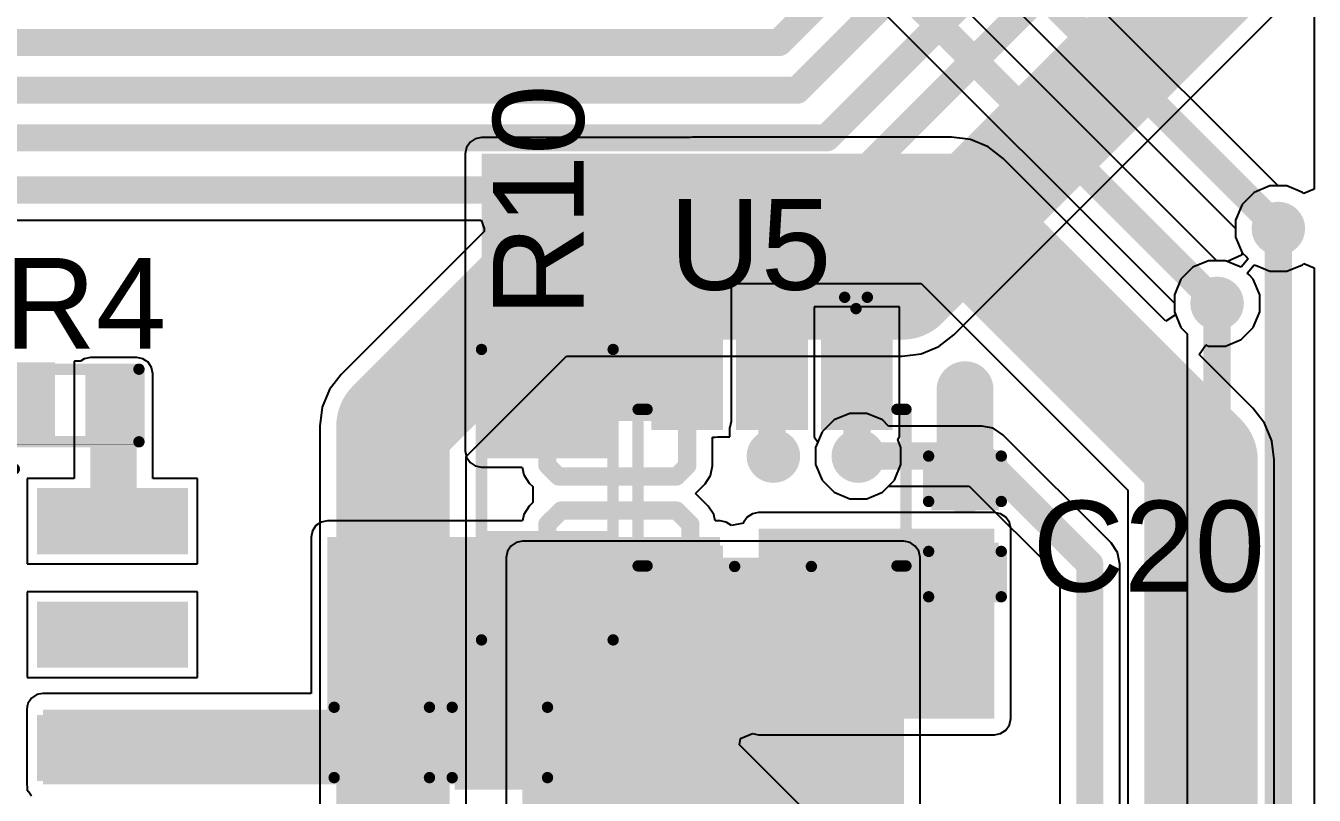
# Model space of a CAD drawing. Header units: millimetres. Extents: x 0 to 212, y 0 to 213.
# Drawn here: x 0.597 to 1.165, y 4.404 to 4.743 of the extents above; entities that cross this region are included whole.
import ezdxf

# ---------------------------------------------------------------- set-up
doc = ezdxf.new("R2010")
doc.units = ezdxf.units.MM
doc.header["$MEASUREMENT"] = 0
for name, color, linetype in [('BottomLayer', 5, 'Continuous'), ('TopLayer', 1, 'Continuous'), ('TopOverlay', 2, 'Continuous'), ('TopPaste', 8, 'Continuous'), ('TopSolder', 216, 'Continuous'), ('ViaHoleLayer', 16, 'Continuous')]:
    doc.layers.add(name, color=color, linetype=linetype)
doc.styles.add('Arial', font='', dxfattribs={"height": 0.2})
doc.styles.get('Arial').set_extended_font_data('Arial')

# ---------------------------------------------------------------- blocks, each defined once
blk = doc.blocks.new('R___0402_8')
at = {"layer": 'TopLayer'}
for points in [[(-0.0275, -0.0125), (-0.0275, 0.0125), (-0.0095, 0.0125), (-0.0095, -0.0125)], [(0.0095, -0.0125), (0.0095, 0.0125), (0.0275, 0.0125), (0.0275, -0.0125)]]:
    blk.add_hatch(color=1, dxfattribs=at).paths.add_polyline_path(points)
at = {"layer": 'TopPaste'}
for points in [[(-0.0275, -0.0125), (-0.0275, 0.0125), (-0.0095, 0.0125), (-0.0095, -0.0125)], [(0.0095, -0.0125), (0.0095, 0.0125), (0.0275, 0.0125), (0.0275, -0.0125)]]:
    blk.add_hatch(color=8, dxfattribs=at).paths.add_polyline_path(points)
at = {"layer": 'TopSolder'}
for points in [[(-0.02967, -0.01467), (-0.02967, 0.01467), (-0.00733, 0.01467), (-0.00733, -0.01467)], [(0.00733, -0.01467), (0.00733, 0.01467), (0.02967, 0.01467), (0.02967, -0.01467)]]:
    blk.add_hatch(color=216, dxfattribs=at).paths.add_polyline_path(points)
at = {"layer": 'TopOverlay'}
for points, const_width in [([(-0.031, -0.016), (-0.031, 0.016)], 0.005), ([(-0.031, 0.016), (0.031, 0.016)], 0.005), ([(0.031, -0.016), (0.031, 0.016)], 0.005), ([(-0.031, -0.016), (0.031, -0.016)], 0.005), ([(-0.032, -0.017), (0.032, -0.017)], 0.000127)]:
    blk.add_lwpolyline(points, dxfattribs=dict(at, const_width=const_width))
for points, const_width in [([(-0.03225, 0.016, 1), (-0.02975, 0.016, 1)], 0.0025), ([(-0.03225, 0.016, 1), (-0.02975, 0.016, 1)], 0.0025), ([(0.02975, 0.016, 1), (0.03225, 0.016, 1)], 0.0025), ([(0.02975, 0.016, 1), (0.03225, 0.016, 1)], 0.0025), ([(-0.03225, -0.016, 1), (-0.02975, -0.016, 1)], 0.0025), ([(-0.03225, -0.016, 1), (-0.02975, -0.016, 1)], 0.0025), ([(-0.03203, -0.017, 1), (-0.03197, -0.017, 1)], 0.0000635), ([(0.02975, -0.016, 1), (0.03225, -0.016, 1)], 0.0025), ([(0.02975, -0.016, 1), (0.03225, -0.016, 1)], 0.0025), ([(0.03197, -0.017, 1), (0.03203, -0.017, 1)], 0.0000635)]:
    blk.add_lwpolyline(points, format="xyb", close=True, dxfattribs=dict(at, const_width=const_width))
blk = doc.blocks.new('C___0603_21')
at = {"layer": 'TopLayer'}
for points in [[(-0.015, 0.0175), (-0.015, -0.0175), (-0.045, -0.0175), (-0.045, 0.0175)], [(0.045, 0.0175), (0.045, -0.0175), (0.015, -0.0175), (0.015, 0.0175)]]:
    blk.add_hatch(color=1, dxfattribs=at).paths.add_polyline_path(points)
at = {"layer": 'TopPaste'}
for points in [[(-0.015, 0.0175), (-0.015, -0.0175), (-0.045, -0.0175), (-0.045, 0.0175)], [(0.045, 0.0175), (0.045, -0.0175), (0.015, -0.0175), (0.015, 0.0175)]]:
    blk.add_hatch(color=8, dxfattribs=at).paths.add_polyline_path(points)
at = {"layer": 'TopSolder'}
for points in [[(-0.01264, 0.01986), (-0.01264, -0.01986), (-0.04736, -0.01986), (-0.04736, 0.01986)], [(0.04736, 0.01986), (0.04736, -0.01986), (0.01264, -0.01986), (0.01264, 0.01986)]]:
    blk.add_hatch(color=216, dxfattribs=at).paths.add_polyline_path(points)
at = {"layer": 'TopOverlay', "const_width": 0.005}
for points in [[(-0.049, 0.021), (-0.049, -0.021)], [(-0.049, 0.021), (-0.018, 0.021)], [(0.018, 0.021), (0.049, 0.021)], [(0.049, 0.021), (0.049, -0.021)], [(-0.049, -0.021), (-0.018, -0.021)], [(0.018, -0.021), (0.049, -0.021)]]:
    blk.add_lwpolyline(points, dxfattribs=at)
at = {"layer": 'TopOverlay', "const_width": 0.0025}
for points in [[(-0.05025, 0.021, 1), (-0.04775, 0.021, 1)], [(-0.05025, 0.021, 1), (-0.04775, 0.021, 1)], [(-0.01925, 0.021, 1), (-0.01675, 0.021, 1)], [(0.01675, 0.021, 1), (0.01925, 0.021, 1)], [(0.04775, 0.021, 1), (0.05025, 0.021, 1)], [(0.04775, 0.021, 1), (0.05025, 0.021, 1)], [(-0.05025, -0.021, 1), (-0.04775, -0.021, 1)], [(-0.05025, -0.021, 1), (-0.04775, -0.021, 1)], [(-0.01925, -0.021, 1), (-0.01675, -0.021, 1)], [(0.01675, -0.021, 1), (0.01925, -0.021, 1)], [(0.04775, -0.021, 1), (0.05025, -0.021, 1)], [(0.04775, -0.021, 1), (0.05025, -0.021, 1)]]:
    blk.add_lwpolyline(points, format="xyb", close=True, dxfattribs=at)
blk = doc.blocks.new('8_SO_P____P___25')
at = {"layer": 'TopLayer'}
for points in [[(-0.13681, 0.08681), (-0.07579, 0.08681), (-0.07579, 0.06319), (-0.13681, 0.06319)], [(0.07579, 0.08681), (0.13681, 0.08681), (0.13681, 0.06319), (0.07579, 0.06319)], [(-0.04502, 0.04502), (0.04502, 0.04502), (0.04502, -0.04502), (-0.04502, -0.04502)], [(-0.13681, 0.03681), (-0.07579, 0.03681), (-0.07579, 0.01319), (-0.13681, 0.01319)], [(0.07579, 0.03681), (0.13681, 0.03681), (0.13681, 0.01319), (0.07579, 0.01319)], [(-0.13681, -0.01319), (-0.07579, -0.01319), (-0.07579, -0.03681), (-0.13681, -0.03681)], [(0.07579, -0.01319), (0.13681, -0.01319), (0.13681, -0.03681), (0.07579, -0.03681)], [(-0.13681, -0.06319), (-0.07579, -0.06319), (-0.07579, -0.08681), (-0.13681, -0.08681)], [(0.07579, -0.06319), (0.13681, -0.06319), (0.13681, -0.08681), (0.07579, -0.08681)]]:
    blk.add_hatch(color=1, dxfattribs=at).paths.add_polyline_path(points)
at = {"layer": 'TopPaste'}
for points in [[(-0.13681, 0.08681), (-0.07579, 0.08681), (-0.07579, 0.06319), (-0.13681, 0.06319)], [(0.07579, 0.08681), (0.13681, 0.08681), (0.13681, 0.06319), (0.07579, 0.06319)], [(-0.04502, 0.04502), (0.04502, 0.04502), (0.04502, -0.04502), (-0.04502, -0.04502)], [(-0.13681, 0.03681), (-0.07579, 0.03681), (-0.07579, 0.01319), (-0.13681, 0.01319)], [(0.07579, 0.03681), (0.13681, 0.03681), (0.13681, 0.01319), (0.07579, 0.01319)], [(-0.13681, -0.01319), (-0.07579, -0.01319), (-0.07579, -0.03681), (-0.13681, -0.03681)], [(0.07579, -0.01319), (0.13681, -0.01319), (0.13681, -0.03681), (0.07579, -0.03681)], [(-0.13681, -0.06319), (-0.07579, -0.06319), (-0.07579, -0.08681), (-0.13681, -0.08681)], [(0.07579, -0.06319), (0.13681, -0.06319), (0.13681, -0.08681), (0.07579, -0.08681)]]:
    blk.add_hatch(color=8, dxfattribs=at).paths.add_polyline_path(points)
at = {"layer": 'TopSolder'}
for points in [[(-0.13957, 0.08957), (-0.07303, 0.08957), (-0.07303, 0.06043), (-0.13957, 0.06043)], [(0.07303, 0.08957), (0.13957, 0.08957), (0.13957, 0.06043), (0.07303, 0.06043)], [(-0.04778, 0.04778), (0.04778, 0.04778), (0.04778, -0.04778), (-0.04778, -0.04778)], [(-0.13957, 0.03957), (-0.07303, 0.03957), (-0.07303, 0.01043), (-0.13957, 0.01043)], [(0.07303, 0.03957), (0.13957, 0.03957), (0.13957, 0.01043), (0.07303, 0.01043)], [(-0.13957, -0.01043), (-0.07303, -0.01043), (-0.07303, -0.03957), (-0.13957, -0.03957)], [(0.07303, -0.01043), (0.13957, -0.01043), (0.13957, -0.03957), (0.07303, -0.03957)], [(-0.13957, -0.06043), (-0.07303, -0.06043), (-0.07303, -0.08957), (-0.13957, -0.08957)], [(0.07303, -0.06043), (0.13957, -0.06043), (0.13957, -0.08957), (0.07303, -0.08957)]]:
    blk.add_hatch(color=216, dxfattribs=at).paths.add_polyline_path(points)
at = {"layer": 'TopOverlay', "const_width": 0.005}
for points in [[(0.07489, 0.098), (-0.06311, 0.098)], [(-0.14317, 0.07553), (-0.14817, 0.08053)], [(-0.14817, 0.08053), (-0.14817, 0.07053)], [(-0.14317, 0.07553), (-0.14817, 0.07053)], [(0.07489, -0.098), (-0.06311, -0.098)]]:
    blk.add_lwpolyline(points, dxfattribs=at)
at = {"layer": 'TopOverlay', "const_width": 0.0025}
for points in [[(-0.06436, 0.098, 1), (-0.06186, 0.098, 1)], [(0.07364, 0.098, 1), (0.07614, 0.098, 1)], [(-0.14942, 0.08053, 1), (-0.14692, 0.08053, 1)], [(-0.14942, 0.08053, 1), (-0.14692, 0.08053, 1)], [(-0.14442, 0.07553, 1), (-0.14192, 0.07553, 1)], [(-0.14442, 0.07553, 1), (-0.14192, 0.07553, 1)], [(-0.14942, 0.07053, 1), (-0.14692, 0.07053, 1)], [(-0.14942, 0.07053, 1), (-0.14692, 0.07053, 1)], [(-0.06436, -0.098, 1), (-0.06186, -0.098, 1)], [(0.07364, -0.098, 1), (0.07614, -0.098, 1)]]:
    blk.add_lwpolyline(points, format="xyb", close=True, dxfattribs=at)
blk = doc.blocks.new('SOT_23_5_29')
at = {"layer": 'TopLayer'}
for points in [[(-0.07283, 0.04921), (-0.02953, 0.04921), (-0.02953, 0.02559), (-0.07283, 0.02559)], [(0.02953, 0.04921), (0.07283, 0.04921), (0.07283, 0.02559), (0.02953, 0.02559)], [(-0.07283, 0.01181), (-0.02953, 0.01181), (-0.02953, -0.01181), (-0.07283, -0.01181)], [(-0.07283, -0.02559), (-0.02953, -0.02559), (-0.02953, -0.04921), (-0.07283, -0.04921)], [(0.02953, -0.02559), (0.07283, -0.02559), (0.07283, -0.04921), (0.02953, -0.04921)]]:
    blk.add_hatch(color=1, dxfattribs=at).paths.add_polyline_path(points)
at = {"layer": 'TopPaste'}
for points in [[(-0.07283, 0.04921), (-0.02953, 0.04921), (-0.02953, 0.02559), (-0.07283, 0.02559)], [(0.02953, 0.04921), (0.07283, 0.04921), (0.07283, 0.02559), (0.02953, 0.02559)], [(-0.07283, 0.01181), (-0.02953, 0.01181), (-0.02953, -0.01181), (-0.07283, -0.01181)], [(-0.07283, -0.02559), (-0.02953, -0.02559), (-0.02953, -0.04921), (-0.07283, -0.04921)], [(0.02953, -0.02559), (0.07283, -0.02559), (0.07283, -0.04921), (0.02953, -0.04921)]]:
    blk.add_hatch(color=8, dxfattribs=at).paths.add_polyline_path(points)
at = {"layer": 'TopSolder'}
for points in [[(-0.07683, 0.05321), (-0.02553, 0.05321), (-0.02553, 0.02159), (-0.07683, 0.02159)], [(0.02553, 0.05321), (0.07683, 0.05321), (0.07683, 0.02159), (0.02553, 0.02159)], [(-0.07683, 0.01581), (-0.02553, 0.01581), (-0.02553, -0.01581), (-0.07683, -0.01581)], [(-0.07683, -0.02159), (-0.02553, -0.02159), (-0.02553, -0.05321), (-0.07683, -0.05321)], [(0.02553, -0.02159), (0.07683, -0.02159), (0.07683, -0.05321), (0.02553, -0.05321)]]:
    blk.add_hatch(color=216, dxfattribs=at).paths.add_polyline_path(points)
at = {"layer": 'TopOverlay', "const_width": 0.005}
for points in [[(-0.03461, 0.05506), (-0.03461, 0.059)], [(0.03439, 0.059), (-0.03461, 0.059)], [(0.03439, 0.05506), (0.03439, 0.059)], [(-0.084, 0.032), (-0.084, 0.042)], [(-0.079, 0.037), (-0.084, 0.042)], [(-0.084, 0.032), (-0.079, 0.037)], [(0.03465, -0.01646), (0.03465, 0.01732)], [(-0.03461, -0.059), (-0.03461, -0.05506)], [(0.03439, -0.059), (-0.03461, -0.059)], [(0.03439, -0.059), (0.03439, -0.05506)]]:
    blk.add_lwpolyline(points, dxfattribs=at)
at = {"layer": 'TopOverlay', "const_width": 0.0025}
for points in [[(-0.03586, 0.059, 1), (-0.03336, 0.059, 1)], [(-0.03586, 0.059, 1), (-0.03336, 0.059, 1)], [(-0.03586, 0.05506, 1), (-0.03336, 0.05506, 1)], [(0.03314, 0.059, 1), (0.03564, 0.059, 1)], [(0.03314, 0.059, 1), (0.03564, 0.059, 1)], [(0.03314, 0.05506, 1), (0.03564, 0.05506, 1)], [(-0.08525, 0.042, 1), (-0.08275, 0.042, 1)], [(-0.08525, 0.042, 1), (-0.08275, 0.042, 1)], [(-0.08525, 0.032, 1), (-0.08275, 0.032, 1)], [(-0.08525, 0.032, 1), (-0.08275, 0.032, 1)], [(-0.08025, 0.037, 1), (-0.07775, 0.037, 1)], [(-0.08025, 0.037, 1), (-0.07775, 0.037, 1)], [(0.0334, 0.01732, 1), (0.0359, 0.01732, 1)], [(0.0334, -0.01646, 1), (0.0359, -0.01646, 1)], [(-0.03586, -0.05506, 1), (-0.03336, -0.05506, 1)], [(-0.03586, -0.059, 1), (-0.03336, -0.059, 1)], [(-0.03586, -0.059, 1), (-0.03336, -0.059, 1)], [(0.03314, -0.05506, 1), (0.03564, -0.05506, 1)], [(0.03314, -0.059, 1), (0.03564, -0.059, 1)], [(0.03314, -0.059, 1), (0.03564, -0.059, 1)]]:
    blk.add_lwpolyline(points, format="xyb", close=True, dxfattribs=at)
blk = doc.blocks.new('RES_0805_39')
at = {"layer": 'TopLayer'}
for points in [[(-0.06, 0.025), (-0.02, 0.025), (-0.02, -0.025), (-0.06, -0.025)], [(0.02, 0.025), (0.06, 0.025), (0.06, -0.025), (0.02, -0.025)]]:
    blk.add_hatch(color=1, dxfattribs=at).paths.add_polyline_path(points)
at = {"layer": 'TopPaste'}
for points in [[(-0.06, 0.025), (-0.02, 0.025), (-0.02, -0.025), (-0.06, -0.025)], [(0.02, 0.025), (0.06, 0.025), (0.06, -0.025), (0.02, -0.025)]]:
    blk.add_hatch(color=8, dxfattribs=at).paths.add_polyline_path(points)
at = {"layer": 'TopSolder'}
for points in [[(-0.064, 0.029), (-0.016, 0.029), (-0.016, -0.029), (-0.064, -0.029)], [(0.016, 0.029), (0.064, 0.029), (0.064, -0.029), (0.016, -0.029)]]:
    blk.add_hatch(color=216, dxfattribs=at).paths.add_polyline_path(points)
at = {"layer": 'TopOverlay', "const_width": 0.005}
for points in [[(-0.064, 0.029), (0.064, 0.029)], [(-0.064, 0.029), (-0.064, -0.029)], [(0.064, 0.029), (0.064, -0.029)], [(-0.064, -0.029), (0.064, -0.029)]]:
    blk.add_lwpolyline(points, dxfattribs=at)
at = {"layer": 'TopOverlay', "const_width": 0.0025}
for points in [[(-0.06525, 0.029, 1), (-0.06275, 0.029, 1)], [(-0.06525, 0.029, 1), (-0.06275, 0.029, 1)], [(0.06275, 0.029, 1), (0.06525, 0.029, 1)], [(0.06275, 0.029, 1), (0.06525, 0.029, 1)], [(-0.06525, -0.029, 1), (-0.06275, -0.029, 1)], [(-0.06525, -0.029, 1), (-0.06275, -0.029, 1)], [(0.06275, -0.029, 1), (0.06525, -0.029, 1)], [(0.06275, -0.029, 1), (0.06525, -0.029, 1)]]:
    blk.add_lwpolyline(points, format="xyb", close=True, dxfattribs=at)
blk = doc.blocks.new('C___0402_59')
at = {"layer": 'TopLayer'}
for points in [[(-0.0275, -0.0125), (-0.0275, 0.0125), (-0.0095, 0.0125), (-0.0095, -0.0125)], [(0.0095, -0.0125), (0.0095, 0.0125), (0.0275, 0.0125), (0.0275, -0.0125)]]:
    blk.add_hatch(color=1, dxfattribs=at).paths.add_polyline_path(points)
at = {"layer": 'TopPaste'}
for points in [[(-0.0275, -0.0125), (-0.0275, 0.0125), (-0.0095, 0.0125), (-0.0095, -0.0125)], [(0.0095, -0.0125), (0.0095, 0.0125), (0.0275, 0.0125), (0.0275, -0.0125)]]:
    blk.add_hatch(color=8, dxfattribs=at).paths.add_polyline_path(points)
at = {"layer": 'TopSolder'}
for points in [[(-0.02986, -0.01486), (-0.02986, 0.01486), (-0.00714, 0.01486), (-0.00714, -0.01486)], [(0.00714, -0.01486), (0.00714, 0.01486), (0.02986, 0.01486), (0.02986, -0.01486)]]:
    blk.add_hatch(color=216, dxfattribs=at).paths.add_polyline_path(points)
at = {"layer": 'TopOverlay', "const_width": 0.005}
for points in [[(-0.011, 0.016), (-0.031, 0.016)], [(-0.031, -0.016), (-0.031, 0.016)], [(0.031, 0.016), (0.011, 0.016)], [(0.031, -0.016), (0.031, 0.016)], [(-0.011, -0.016), (-0.031, -0.016)], [(0.031, -0.016), (0.011, -0.016)]]:
    blk.add_lwpolyline(points, dxfattribs=at)
at = {"layer": 'TopOverlay', "const_width": 0.0025}
for points in [[(-0.03225, 0.016, 1), (-0.02975, 0.016, 1)], [(-0.03225, 0.016, 1), (-0.02975, 0.016, 1)], [(-0.01225, 0.016, 1), (-0.00975, 0.016, 1)], [(0.00975, 0.016, 1), (0.01225, 0.016, 1)], [(0.02975, 0.016, 1), (0.03225, 0.016, 1)], [(0.02975, 0.016, 1), (0.03225, 0.016, 1)], [(-0.03225, -0.016, 1), (-0.02975, -0.016, 1)], [(-0.03225, -0.016, 1), (-0.02975, -0.016, 1)], [(-0.01225, -0.016, 1), (-0.00975, -0.016, 1)], [(0.00975, -0.016, 1), (0.01225, -0.016, 1)], [(0.02975, -0.016, 1), (0.03225, -0.016, 1)], [(0.02975, -0.016, 1), (0.03225, -0.016, 1)]]:
    blk.add_lwpolyline(points, format="xyb", close=True, dxfattribs=at)
blk = doc.blocks.new('C___0603_63')
at = {"layer": 'TopLayer'}
for points in [[(-0.015, 0.0175), (-0.015, -0.0175), (-0.045, -0.0175), (-0.045, 0.0175)], [(0.045, 0.0175), (0.045, -0.0175), (0.015, -0.0175), (0.015, 0.0175)]]:
    blk.add_hatch(color=1, dxfattribs=at).paths.add_polyline_path(points)
at = {"layer": 'TopPaste'}
for points in [[(-0.015, 0.0175), (-0.015, -0.0175), (-0.045, -0.0175), (-0.045, 0.0175)], [(0.045, 0.0175), (0.045, -0.0175), (0.015, -0.0175), (0.015, 0.0175)]]:
    blk.add_hatch(color=8, dxfattribs=at).paths.add_polyline_path(points)
at = {"layer": 'TopSolder'}
for points in [[(-0.01264, 0.01986), (-0.01264, -0.01986), (-0.04736, -0.01986), (-0.04736, 0.01986)], [(0.04736, 0.01986), (0.04736, -0.01986), (0.01264, -0.01986), (0.01264, 0.01986)]]:
    blk.add_hatch(color=216, dxfattribs=at).paths.add_polyline_path(points)
at = {"layer": 'TopOverlay', "const_width": 0.005}
for points in [[(-0.049, 0.021), (-0.049, -0.021)], [(-0.049, 0.021), (-0.018, 0.021)], [(0.018, 0.021), (0.049, 0.021)], [(0.049, 0.021), (0.049, -0.021)], [(-0.049, -0.021), (-0.018, -0.021)], [(0.018, -0.021), (0.049, -0.021)]]:
    blk.add_lwpolyline(points, dxfattribs=at)
at = {"layer": 'TopOverlay', "const_width": 0.0025}
for points in [[(-0.05025, 0.021, 1), (-0.04775, 0.021, 1)], [(-0.05025, 0.021, 1), (-0.04775, 0.021, 1)], [(-0.01925, 0.021, 1), (-0.01675, 0.021, 1)], [(0.01675, 0.021, 1), (0.01925, 0.021, 1)], [(0.04775, 0.021, 1), (0.05025, 0.021, 1)], [(0.04775, 0.021, 1), (0.05025, 0.021, 1)], [(-0.05025, -0.021, 1), (-0.04775, -0.021, 1)], [(-0.05025, -0.021, 1), (-0.04775, -0.021, 1)], [(-0.01925, -0.021, 1), (-0.01675, -0.021, 1)], [(0.01675, -0.021, 1), (0.01925, -0.021, 1)], [(0.04775, -0.021, 1), (0.05025, -0.021, 1)], [(0.04775, -0.021, 1), (0.05025, -0.021, 1)]]:
    blk.add_lwpolyline(points, format="xyb", close=True, dxfattribs=at)

msp = doc.modelspace()

# ---------------------------------------------------------------- hatches: boundary and pattern name
at = {"layer": 'BottomLayer'}
h = msp.add_hatch(color=5, dxfattribs=at)
edge = h.paths.add_edge_path()
edge.add_arc((1.149, 4.654), 0.01181, 0, 360)
h = msp.add_hatch(color=5, dxfattribs=at)
edge = h.paths.add_edge_path()
edge.add_arc((1.122, 4.621), 0.01181, 0, 360)
h = msp.add_hatch(color=5, dxfattribs=at)
edge = h.paths.add_edge_path()
edge.add_arc((1.011, 4.583), 0.01181, 0, 360)
h = msp.add_hatch(color=5, dxfattribs=at)
edge = h.paths.add_edge_path()
edge.add_arc((0.92652, 4.5537), 0.01181, 0, 360)
h = msp.add_hatch(color=5, dxfattribs=at)
edge = h.paths.add_edge_path()
edge.add_arc((0.96392, 4.5537), 0.01181, 0, 360)
msp.add_hatch(color=5, dxfattribs=at).paths.add_polyline_path([(0.81592, 4.2057), (0.984, 4.2057), (0.984, 4.509), (0.81592, 4.509)])
h = msp.add_hatch(color=5, dxfattribs=at)
edge = h.paths.add_edge_path()
edge.add_arc((0.93392, 4.4927), 0.01181, 0, 360)
h = msp.add_hatch(color=5, dxfattribs=at)
edge = h.paths.add_edge_path()
edge.add_arc((0.93444, 4.45622), 0.01181, 0, 360)
at = {"layer": 'TopLayer'}
for points in [[(0.79792, 4.56914), (0.90092, 4.56914), (0.90092, 4.687), (0.79792, 4.687)], [(0.61, 4.595), (0.57, 4.595), (0.57, 4.56), (0.61, 4.56)], [(0.646, 4.59), (0.62558, 4.59), (0.62558, 4.5156), (0.646, 4.5156)], [(0.79792, 4.556), (0.853, 4.556), (0.853, 4.5767), (0.79792, 4.5767)], [(0.92, 4.438), (1.02392, 4.438), (1.02392, 4.5217), (0.92, 4.5217)], [(0.73, 4.409), (0.903, 4.409), (0.903, 4.518), (0.73, 4.518)], [(0.60468, 4.442), (0.60468, 4.409), (0.825, 4.409), (0.825, 4.442)]]:
    msp.add_hatch(color=1, dxfattribs=at).paths.add_polyline_path(points)
h = msp.add_hatch(color=1, dxfattribs=at)
edge = h.paths.add_edge_path()
edge.add_arc((1.149, 4.654), 0.01181, 0, 360)
h = msp.add_hatch(color=1, dxfattribs=at)
edge = h.paths.add_edge_path()
edge.add_arc((1.122, 4.621), 0.01181, 0, 360)
h = msp.add_hatch(color=1, dxfattribs=at)
edge = h.paths.add_edge_path()
edge.add_arc((1.011, 4.583), 0.01181, 0, 360)
h = msp.add_hatch(color=1, dxfattribs=at)
edge = h.paths.add_edge_path()
edge.add_arc((0.92652, 4.5537), 0.01181, 0, 360)
h = msp.add_hatch(color=1, dxfattribs=at)
edge = h.paths.add_edge_path()
edge.add_arc((0.96392, 4.5537), 0.01181, 0, 360)
h = msp.add_hatch(color=1, dxfattribs=at)
edge = h.paths.add_edge_path()
edge.add_arc((0.93392, 4.4927), 0.01181, 0, 360)
h = msp.add_hatch(color=1, dxfattribs=at)
edge = h.paths.add_edge_path()
edge.add_arc((0.93444, 4.45622), 0.01181, 0, 360)
at = {"layer": 'ViaHoleLayer'}
h = msp.add_hatch(color=16, dxfattribs=at)
edge = h.paths.add_edge_path()
edge.add_arc((1.149, 4.654), 0.00591, 0, 360)
h = msp.add_hatch(color=16, dxfattribs=at)
edge = h.paths.add_edge_path()
edge.add_arc((1.122, 4.621), 0.00591, 0, 360)
h = msp.add_hatch(color=16, dxfattribs=at)
edge = h.paths.add_edge_path()
edge.add_arc((1.011, 4.583), 0.00591, 0, 360)
h = msp.add_hatch(color=16, dxfattribs=at)
edge = h.paths.add_edge_path()
edge.add_arc((0.92652, 4.5537), 0.00591, 0, 360)
h = msp.add_hatch(color=16, dxfattribs=at)
edge = h.paths.add_edge_path()
edge.add_arc((0.96392, 4.5537), 0.00591, 0, 360)
h = msp.add_hatch(color=16, dxfattribs=at)
edge = h.paths.add_edge_path()
edge.add_arc((0.93392, 4.4927), 0.00591, 0, 360)
h = msp.add_hatch(color=16, dxfattribs=at)
edge = h.paths.add_edge_path()
edge.add_arc((0.93444, 4.45622), 0.00591, 0, 360)

# ---------------------------------------------------------------- linework, layer by layer
at = {"layer": 'BottomLayer'}
for p, q in [((1.1648, 4.76627), (1.1648, 4.67133)), ((1.00604, 4.60718), (1.15174, 4.75288)), ((1.14526, 4.67281), (1.13834, 4.66995)), ((1.15274, 4.67281), (1.14526, 4.67281)), ((1.15966, 4.66995), (1.15274, 4.67281)), ((1.13834, 4.66995), (1.13305, 4.66466)), ((1.16018, 4.66942), (1.15966, 4.66995)), ((1.1648, 4.67133), (1.16018, 4.66942)), ((1.13305, 4.66466), (1.13019, 4.65774)), ((0.50349, 4.65775), (0.79782, 4.65775)), ((0.79782, 4.65775), (0.79907, 4.65404)), ((1.13019, 4.65774), (1.13019, 4.65026)), ((0.7991, 4.65275), (0.7361, 4.58974)), ((0.79907, 4.65404), (0.7991, 4.65275)), ((1.13019, 4.65026), (1.13305, 4.64334)), ((1.11826, 4.63981), (1.11134, 4.63695)), ((1.12574, 4.63981), (1.11826, 4.63981)), ((1.12656, 4.63947), (1.12574, 4.63981)), ((1.13271, 4.64231), (1.12656, 4.63947)), ((1.13305, 4.64334), (1.13271, 4.64231)), ((1.11134, 4.63695), (1.10605, 4.63166)), ((1.10605, 4.63166), (1.10319, 4.62474)), ((1.10319, 4.62474), (1.10319, 4.61726)), ((1.10319, 4.61726), (1.10605, 4.61034)), ((1.10605, 4.61034), (1.10875, 4.60765)), ((0.99935, 4.60205), (1.00604, 4.60718)), ((1.10875, 4.60765), (1.10875, 3.92746)), ((0.98322, 4.59772), (0.99157, 4.59882)), ((0.99157, 4.59882), (0.99935, 4.60205)), ((0.7912, 4.55355), (0.83537, 4.59772)), ((0.83537, 4.59772), (0.98322, 4.59772)), ((0.7361, 4.58974), (0.73097, 4.58306)), ((0.73097, 4.58306), (0.72774, 4.57527)), ((0.72774, 4.57527), (0.72664, 4.56692)), ((0.96018, 4.57251), (0.95326, 4.56965)), ((0.96766, 4.57251), (0.96018, 4.57251)), ((0.97457, 4.56965), (0.96766, 4.57251)), ((0.72664, 4.56692), (0.72664, 4.15984)), ((0.94797, 4.56436), (0.94511, 4.55745)), ((0.95326, 4.56965), (0.94797, 4.56436)), ((0.97727, 4.56696), (0.97457, 4.56965)), ((1.0183, 4.56696), (0.97727, 4.56696)), ((1.02337, 4.56595), (1.0183, 4.56696)), ((1.02767, 4.56308), (1.02337, 4.56595)), ((1.07529, 4.51545), (1.02767, 4.56308)), ((0.7912, 4.15984), (0.7912, 4.55355)), ((0.94511, 4.55745), (0.94511, 4.54996)), ((0.94511, 4.54996), (0.94797, 4.54305)), ((0.94797, 4.54305), (0.95326, 4.53776)), ((0.95326, 4.53776), (0.96018, 4.53489)), ((0.96766, 4.53489), (0.97457, 4.53776)), ((0.97457, 4.53776), (0.97727, 4.54045)), ((0.97727, 4.54045), (1.01281, 4.54045)), ((1.01281, 4.54045), (1.05266, 4.50059)), ((0.96018, 4.53489), (0.96766, 4.53489)), ((0.81087, 4.51405), (0.80933, 4.51173)), ((0.81319, 4.51559), (0.81087, 4.51405)), ((0.81592, 4.51614), (0.81319, 4.51559)), ((0.984, 4.51614), (0.81592, 4.51614)), ((0.98673, 4.51559), (0.984, 4.51614)), ((0.98905, 4.51405), (0.98673, 4.51559)), ((0.99059, 4.51173), (0.98905, 4.51405)), ((1.07817, 4.51115), (1.07529, 4.51545)), ((0.80933, 4.51173), (0.80878, 4.509)), ((0.80878, 4.509), (0.80878, 4.38223)), ((0.99114, 4.509), (0.99059, 4.51173)), ((0.99114, 4.2057), (0.99114, 4.509)), ((1.07917, 4.50608), (1.07817, 4.51115)), ((1.07917, 4.33735), (1.07917, 4.50608)), ((1.05266, 4.50059), (1.05266, 4.33735))]:
    msp.add_line(p, q, dxfattribs=at)
for points, const_width in [([(0.929, 4.736), (1.02192, 4.82892)], 0.012), ([(0.937, 4.715), (1.04192, 4.81992)], 0.012), ([(0.95, 4.694), (1.07592, 4.81992)], 0.012), ([(0.958, 4.671), (1.11092, 4.82392)], 0.012), ([(0.98322, 4.63), (1.12892, 4.7757)], 0.05), ([(0.375, 4.736), (0.929, 4.736)], 0.012), ([(0.388, 4.715), (0.937, 4.715)], 0.012), ([(0.494, 4.694), (0.95, 4.694)], 0.012), ([(0.498, 4.671), (0.958, 4.671)], 0.012), ([(0.75892, 4.56692), (0.822, 4.63)], 0.05), ([(0.822, 4.63), (0.98322, 4.63)], 0.05), ([(1.149, 3.91078), (1.149, 4.654)], 0.012), ([(1.122, 3.92197), (1.122, 4.621)], 0.012), ([(0.75892, 4.1077), (0.75892, 4.56692)], 0.05), ([(0.96392, 4.5537), (1.0183, 4.5537)], 0.012), ([(1.0183, 4.5537), (1.06592, 4.50608)], 0.012), ([(1.06592, 4.324), (1.06592, 4.50608)], 0.012)]:
    msp.add_lwpolyline(points, dxfattribs=dict(at, const_width=const_width))
for points, const_width in [([(0.926, 4.736, 1), (0.932, 4.736, 1)], 0.006), ([(0.926, 4.736, 1), (0.932, 4.736, 1)], 0.006), ([(0.934, 4.715, 1), (0.94, 4.715, 1)], 0.006), ([(0.934, 4.715, 1), (0.94, 4.715, 1)], 0.006), ([(0.947, 4.694, 1), (0.953, 4.694, 1)], 0.006), ([(0.947, 4.694, 1), (0.953, 4.694, 1)], 0.006), ([(0.955, 4.671, 1), (0.961, 4.671, 1)], 0.006), ([(0.955, 4.671, 1), (0.961, 4.671, 1)], 0.006), ([(0.8095, 4.63, 1), (0.8345, 4.63, 1)], 0.025), ([(0.8095, 4.63, 1), (0.8345, 4.63, 1)], 0.025), ([(0.97072, 4.63, 1), (0.99572, 4.63, 1)], 0.025), ([(0.97072, 4.63, 1), (0.99572, 4.63, 1)], 0.025), ([(1.146, 4.654, 1), (1.152, 4.654, 1)], 0.006), ([(1.119, 4.621, 1), (1.125, 4.621, 1)], 0.006), ([(0.74642, 4.56692, 1), (0.77142, 4.56692, 1)], 0.025), ([(0.74642, 4.56692, 1), (0.77142, 4.56692, 1)], 0.025), ([(0.96092, 4.5537, 1), (0.96692, 4.5537, 1)], 0.006), ([(1.0153, 4.5537, 1), (1.0213, 4.5537, 1)], 0.006), ([(1.0153, 4.5537, 1), (1.0213, 4.5537, 1)], 0.006), ([(1.06292, 4.50608, 1), (1.06892, 4.50608, 1)], 0.006), ([(1.06292, 4.50608, 1), (1.06892, 4.50608, 1)], 0.006)]:
    msp.add_lwpolyline(points, format="xyb", close=True, dxfattribs=dict(at, const_width=const_width))
at = {"layer": 'TopLayer'}
for p, q in [((1.14893, 4.67281), (1.00337, 4.81837)), ((0.98851, 4.79575), (1.13019, 4.65407)), ((1.12193, 4.63981), (0.98137, 4.78037)), ((1.1648, 4.76627), (1.1648, 4.67133)), ((0.96651, 4.75775), (1.10319, 4.62107)), ((0.79133, 4.68973), (0.79078, 4.687)), ((0.79287, 4.69205), (0.79133, 4.68973)), ((0.79519, 4.69359), (0.79287, 4.69205)), ((0.79792, 4.69414), (0.79519, 4.69359)), ((0.88982, 4.69414), (0.79792, 4.69414)), ((0.89088, 4.69428), (0.88982, 4.69414)), ((1.005, 4.69428), (0.89088, 4.69428)), ((1.01335, 4.69318), (1.005, 4.69428)), ((1.02114, 4.68995), (1.01335, 4.69318)), ((1.02782, 4.68482), (1.02114, 4.68995)), ((0.79078, 4.687), (0.79078, 4.5767)), ((1.09947, 4.61318), (1.02782, 4.68482)), ((1.15274, 4.67281), (1.14893, 4.67281)), ((1.15966, 4.66995), (1.15274, 4.67281)), ((1.16018, 4.66942), (1.15966, 4.66995)), ((1.1648, 4.67133), (1.16018, 4.66942)), ((1.13019, 4.65407), (1.13019, 4.65026)), ((1.13019, 4.65026), (1.13305, 4.64334)), ((1.12574, 4.63981), (1.12193, 4.63981)), ((1.13141, 4.63746), (1.12574, 4.63981)), ((1.13572, 4.64068), (1.13266, 4.63695)), ((1.13305, 4.64334), (1.13493, 4.64147)), ((1.13493, 4.64147), (1.13572, 4.64068)), ((1.13528, 4.63432), (1.13834, 4.63805)), ((1.13834, 4.63805), (1.13959, 4.63754)), ((1.15274, 4.63519), (1.15966, 4.63805)), ((1.15966, 4.63805), (1.16018, 4.63858)), ((1.16018, 4.63858), (1.1648, 4.63667)), ((1.13266, 4.63695), (1.13141, 4.63746)), ((1.13607, 4.63353), (1.13528, 4.63432)), ((1.13795, 4.63166), (1.13607, 4.63353)), ((1.13959, 4.63754), (1.14526, 4.63519)), ((1.14526, 4.63519), (1.15274, 4.63519)), ((1.1648, 4.63667), (1.1648, 0.0102)), ((0.90806, 4.56914), (0.90806, 4.62972)), ((0.90806, 4.62972), (0.99163, 4.62972)), ((0.99163, 4.62972), (1.08264, 4.53871)), ((1.14081, 4.62474), (1.13795, 4.63166)), ((1.10319, 4.62107), (1.10319, 4.61726)), ((1.14081, 4.61726), (1.14081, 4.62474)), ((0.98213, 4.61954), (0.94451, 4.61954)), ((0.94451, 4.61954), (0.94451, 4.56223)), ((0.98213, 4.56223), (0.98213, 4.61954)), ((1.10371, 4.61601), (1.09947, 4.61318)), ((1.10319, 4.61726), (1.10371, 4.61601)), ((1.13795, 4.61034), (1.14081, 4.61726)), ((1.13266, 4.60505), (1.13795, 4.61034)), ((1.12574, 4.60219), (1.13266, 4.60505)), ((1.11418, 4.59847), (1.11701, 4.60271)), ((1.13774, 4.5749), (1.11418, 4.59847)), ((1.11701, 4.60271), (1.11826, 4.60219)), ((1.11826, 4.60219), (1.12574, 4.60219)), ((0.62121, 4.5955), (0.6185, 4.5955)), ((0.6185, 4.5955), (0.6185, 4.59028)), ((0.62285, 4.59659), (0.62121, 4.5955)), ((0.62558, 4.59714), (0.62285, 4.59659)), ((0.646, 4.59714), (0.62558, 4.59714)), ((0.64873, 4.59659), (0.646, 4.59714)), ((0.65037, 4.5955), (0.64873, 4.59659)), ((0.6505, 4.5955), (0.65037, 4.5955)), ((0.6505, 4.59541), (0.6505, 4.5955)), ((0.65105, 4.59505), (0.6505, 4.59541)), ((0.65259, 4.59273), (0.65105, 4.59505)), ((0.65314, 4.59), (0.65259, 4.59273)), ((0.6185, 4.59028), (0.61844, 4.59)), ((0.61844, 4.59), (0.61844, 4.54381)), ((0.65314, 4.54381), (0.65314, 4.59)), ((0.79078, 4.5767), (0.79078, 4.556)), ((1.14287, 4.56822), (1.13774, 4.5749)), ((0.90733, 4.56613), (0.90751, 4.56641)), ((0.90733, 4.56223), (0.90733, 4.56613)), ((0.90751, 4.56641), (0.90806, 4.56914)), ((1.1461, 4.56043), (1.14287, 4.56822)), ((0.89973, 4.54939), (0.89973, 4.562)), ((0.89973, 4.562), (0.90092, 4.562)), ((0.90092, 4.562), (0.90208, 4.56223)), ((0.90208, 4.56223), (0.90733, 4.56223)), ((0.94451, 4.56223), (0.94451, 4.56223)), ((0.94451, 4.56223), (0.9461, 4.55985)), ((0.9461, 4.55985), (0.94511, 4.55745)), ((0.98128, 4.56095), (0.98213, 4.56223)), ((0.98273, 4.55745), (0.98128, 4.56095)), ((0.98213, 4.56223), (0.98213, 4.56223)), ((1.1472, 4.55208), (1.1461, 4.56043)), ((0.79078, 4.556), (0.79133, 4.55327)), ((0.79133, 4.55327), (0.79287, 4.55095)), ((0.94511, 4.55745), (0.94511, 4.54996)), ((0.98273, 4.54996), (0.98273, 4.55745)), ((0.79287, 4.55095), (0.79519, 4.54941)), ((0.79519, 4.54941), (0.79792, 4.54886)), ((0.79792, 4.54886), (0.81587, 4.54886)), ((0.81587, 4.54886), (0.81656, 4.54541)), ((0.89888, 4.5451), (0.89973, 4.54939)), ((0.94511, 4.54996), (0.94797, 4.54305)), ((0.97987, 4.54305), (0.98273, 4.54996)), ((1.1472, 3.7482), (1.1472, 4.55208)), ((0.61844, 4.54381), (0.59779, 4.54381)), ((0.59779, 4.54381), (0.59779, 4.50619)), ((0.67281, 4.54381), (0.65314, 4.54381)), ((0.67281, 4.50619), (0.67281, 4.54381)), ((0.81656, 4.54541), (0.81899, 4.54177)), ((0.81899, 4.54177), (0.82052, 4.54024)), ((0.89224, 4.53725), (0.89645, 4.54146)), ((0.89645, 4.54146), (0.89888, 4.5451)), ((0.89645, 4.54146), (0.89645, 4.54146)), ((0.94797, 4.54305), (0.95326, 4.53776)), ((0.97457, 4.53776), (0.97987, 4.54305)), ((0.82052, 4.54024), (0.82055, 4.5332)), ((0.89785, 4.53163), (0.89224, 4.53725)), ((0.95326, 4.53776), (0.96018, 4.53489)), ((0.96766, 4.53489), (0.97457, 4.53776)), ((1.08264, 4.53871), (1.08264, 4.34095)), ((0.81899, 4.53163), (0.81656, 4.528)), ((0.82055, 4.5332), (0.81899, 4.53163)), ((0.90028, 4.528), (0.89785, 4.53163)), ((0.89785, 4.53163), (0.89785, 4.53163)), ((0.96018, 4.53489), (0.96766, 4.53489)), ((0.72727, 4.52459), (0.72495, 4.52305)), ((0.73, 4.52514), (0.72727, 4.52459)), ((0.81599, 4.52514), (0.73, 4.52514)), ((0.81656, 4.528), (0.81599, 4.52514)), ((0.90085, 4.52514), (0.90028, 4.528)), ((0.903, 4.52514), (0.90085, 4.52514)), ((0.90573, 4.52459), (0.903, 4.52514)), ((0.90805, 4.52305), (0.90573, 4.52459)), ((0.91341, 4.52443), (0.91334, 4.52412)), ((0.91495, 4.52675), (0.91341, 4.52443)), ((0.91727, 4.5283), (0.91495, 4.52675)), ((0.92, 4.52884), (0.91727, 4.5283)), ((1.02392, 4.52884), (0.92, 4.52884)), ((1.02665, 4.5283), (1.02392, 4.52884)), ((1.02897, 4.52675), (1.02665, 4.5283)), ((1.03051, 4.52443), (1.02897, 4.52675)), ((1.03106, 4.5217), (1.03051, 4.52443)), ((0.72341, 4.52073), (0.72286, 4.518)), ((0.72495, 4.52305), (0.72341, 4.52073)), ((0.91334, 4.52412), (0.90805, 4.52305)), ((1.03106, 4.438), (1.03106, 4.5217)), ((0.72286, 4.518), (0.72286, 4.44914)), ((0.59779, 4.50619), (0.67281, 4.50619)), ((0.67281, 4.49381), (0.59779, 4.49381)), ((0.59779, 4.49381), (0.59779, 4.45619)), ((0.67281, 4.45619), (0.67281, 4.49381)), ((0.59779, 4.45619), (0.67281, 4.45619)), ((0.59963, 4.44705), (0.59809, 4.44473)), ((0.60195, 4.44859), (0.59963, 4.44705)), ((0.60468, 4.44914), (0.60195, 4.44859)), ((0.72286, 4.44914), (0.60468, 4.44914)), ((0.59779, 4.44323), (0.59754, 4.442)), ((0.59754, 4.442), (0.59754, 4.409)), ((0.5979, 4.44381), (0.59779, 4.44381)), ((0.59779, 4.44381), (0.59779, 4.44323)), ((0.59809, 4.44473), (0.5979, 4.44381)), ((1.02897, 4.43295), (1.03051, 4.43527)), ((1.03051, 4.43527), (1.03106, 4.438)), ((0.91163, 4.42648), (0.91203, 4.42917)), ((0.91203, 4.42917), (0.91725, 4.4314)), ((0.91725, 4.4314), (0.91737, 4.43139)), ((0.91737, 4.43139), (0.92, 4.43086)), ((0.92, 4.43086), (1.02392, 4.43086)), ((1.02392, 4.43086), (1.02665, 4.43141)), ((1.02665, 4.43141), (1.02897, 4.43295)), ((1.04766, 4.29045), (0.91163, 4.42648)), ((0.59754, 4.409), (0.59779, 4.40777)), ((0.59779, 4.40777), (0.59779, 4.40619)), ((0.59779, 4.40619), (0.59814, 4.40619)), ((0.59814, 4.40619), (0.59963, 4.40395))]:
    msp.add_line(p, q, dxfattribs=at)
for points, const_width in [([(0.994, 4.809), (1.149, 4.654)], 0.012), ([(0.972, 4.771), (1.122, 4.621)], 0.012), ([(0.89088, 4.662), (1.005, 4.662)], 0.05), ([(1.005, 4.662), (1.11492, 4.55208)], 0.05), ([(0.88852, 4.54939), (0.88852, 4.59088)], 0.008), ([(0.92592, 4.5543), (0.92592, 4.59088)], 0.012), ([(0.96332, 4.5543), (0.96332, 4.59088)], 0.012), ([(1.01092, 4.58292), (1.011, 4.583)], 0.025), ([(1.01092, 4.5412), (1.01092, 4.58292)], 0.025), ([(0.82692, 4.5497), (0.82692, 4.5767)], 0.008), ([(1.11492, 3.7097), (1.11492, 4.55208)], 0.05), ([(0.96332, 4.5543), (0.96392, 4.5537)], 0.012), ([(0.82692, 4.5497), (0.83192, 4.5447)], 0.008), ([(0.88383, 4.5447), (0.88852, 4.54939)], 0.008), ([(0.83192, 4.5447), (0.88383, 4.5447)], 0.008), ([(0.82692, 4.5237), (0.83292, 4.5297)], 0.008), ([(0.83292, 4.5297), (0.88392, 4.5297)], 0.008), ([(0.88392, 4.5297), (0.88992, 4.5237)], 0.008), ([(0.82692, 4.4967), (0.82692, 4.5237)], 0.008), ([(0.88992, 4.48992), (0.88992, 4.5237)], 0.008), ([(0.893, 4.417), (1.035, 4.275)], 0.025)]:
    msp.add_lwpolyline(points, dxfattribs=dict(at, const_width=const_width))
for points, const_width in [([(0.87838, 4.662, 1), (0.90338, 4.662, 1)], 0.025), ([(0.9925, 4.662, 1), (1.0175, 4.662, 1)], 0.025), ([(0.9925, 4.662, 1), (1.0175, 4.662, 1)], 0.025), ([(1.146, 4.654, 1), (1.152, 4.654, 1)], 0.006), ([(1.119, 4.621, 1), (1.125, 4.621, 1)], 0.006), ([(0.88652, 4.59088, 1), (0.89052, 4.59088, 1)], 0.004), ([(0.92292, 4.59088, 1), (0.92892, 4.59088, 1)], 0.006), ([(0.96032, 4.59088, 1), (0.96632, 4.59088, 1)], 0.006), ([(1.00467, 4.58292, 1), (1.01717, 4.58292, 1)], 0.0125), ([(1.00467, 4.58292, 1), (1.01717, 4.58292, 1)], 0.0125), ([(1.00475, 4.583, 1), (1.01725, 4.583, 1)], 0.0125), ([(0.82492, 4.5767, 1), (0.82892, 4.5767, 1)], 0.004), ([(1.10242, 4.55208, 1), (1.12742, 4.55208, 1)], 0.025), ([(1.10242, 4.55208, 1), (1.12742, 4.55208, 1)], 0.025), ([(0.92292, 4.5543, 1), (0.92892, 4.5543, 1)], 0.006), ([(0.96032, 4.5543, 1), (0.96632, 4.5543, 1)], 0.006), ([(0.96032, 4.5543, 1), (0.96632, 4.5543, 1)], 0.006), ([(0.96092, 4.5537, 1), (0.96692, 4.5537, 1)], 0.006), ([(0.82492, 4.5497, 1), (0.82892, 4.5497, 1)], 0.004), ([(0.82492, 4.5497, 1), (0.82892, 4.5497, 1)], 0.004), ([(0.88652, 4.54939, 1), (0.89052, 4.54939, 1)], 0.004), ([(0.88652, 4.54939, 1), (0.89052, 4.54939, 1)], 0.004), ([(1.00467, 4.5412, 1), (1.01717, 4.5412, 1)], 0.0125), ([(0.82992, 4.5447, 1), (0.83392, 4.5447, 1)], 0.004), ([(0.82992, 4.5447, 1), (0.83392, 4.5447, 1)], 0.004), ([(0.88183, 4.5447, 1), (0.88583, 4.5447, 1)], 0.004), ([(0.88183, 4.5447, 1), (0.88583, 4.5447, 1)], 0.004), ([(0.83092, 4.5297, 1), (0.83492, 4.5297, 1)], 0.004), ([(0.83092, 4.5297, 1), (0.83492, 4.5297, 1)], 0.004), ([(0.88192, 4.5297, 1), (0.88592, 4.5297, 1)], 0.004), ([(0.88192, 4.5297, 1), (0.88592, 4.5297, 1)], 0.004), ([(0.82492, 4.5237, 1), (0.82892, 4.5237, 1)], 0.004), ([(0.82492, 4.5237, 1), (0.82892, 4.5237, 1)], 0.004), ([(0.88792, 4.5237, 1), (0.89192, 4.5237, 1)], 0.004), ([(0.88792, 4.5237, 1), (0.89192, 4.5237, 1)], 0.004), ([(0.82492, 4.4967, 1), (0.82892, 4.4967, 1)], 0.004), ([(0.88792, 4.48992, 1), (0.89192, 4.48992, 1)], 0.004), ([(0.88675, 4.417, 1), (0.89925, 4.417, 1)], 0.0125)]:
    msp.add_lwpolyline(points, format="xyb", close=True, dxfattribs=dict(at, const_width=const_width))

# ---------------------------------------------------------------- block references
for name, p, rotation in [('SOT_23_5_29', (0.92592, 4.5397), 270), ('RES_0805_39', (0.82692, 4.5367), 90), ('C___0402_59', (1.01092, 4.5227), 270), ('8_SO_P____P___25', (0.529, 4.45), 180), ('C___0603_21', (0.754, 4.394), 90), ('C___0603_63', (0.806, 4.394), 90)]:
    msp.add_blockref(name, p, dxfattribs=dict(rotation=rotation))
msp.add_blockref('R___0402_8', (0.616, 4.576))

# ---------------------------------------------------------------- texts
at = {"layer": 'TopOverlay', "style": 'Arial'}
msp.add_text('R10', height=0.04, rotation=90, dxfattribs=at).set_placement((0.84299, 4.61502))
for s, p in [('U5', (0.88068, 4.62701)), ('R4', (0.58768, 4.60101)), ('C20', (1.04068, 4.49401))]:
    msp.add_text(s, height=0.04, dxfattribs=at).set_placement(p)

doc.saveas('drawing.dxf')
